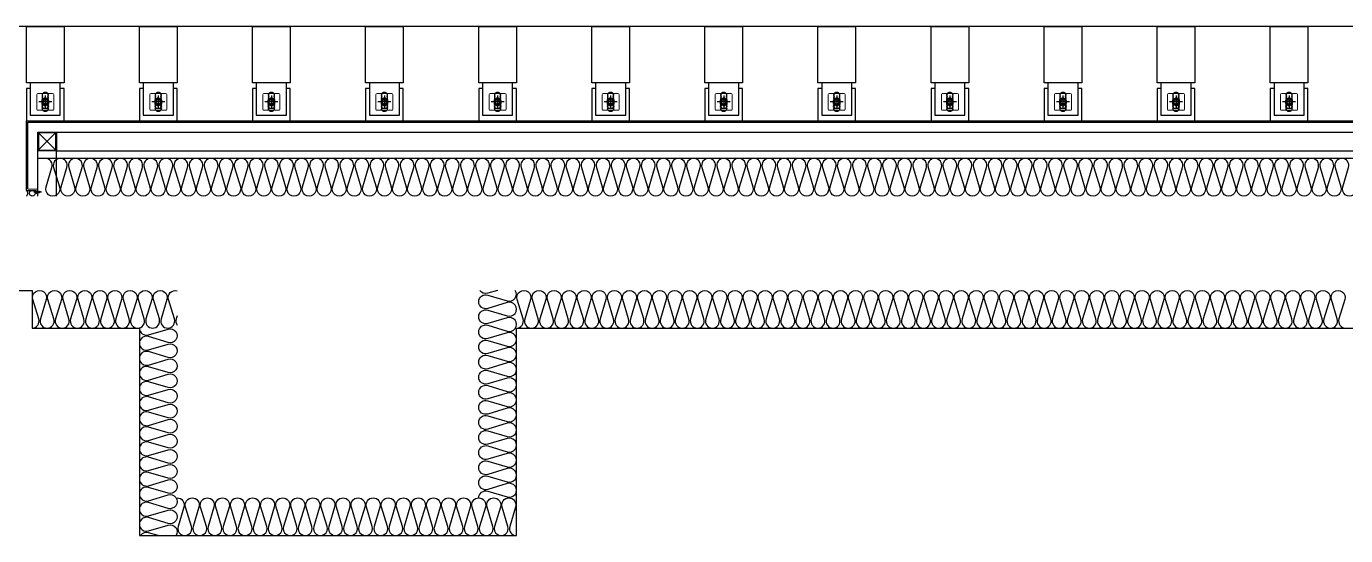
# Model space of a CAD drawing. Header units: millimetres. Extents: x 49154 to 181784, y 28275 to 149577.
# Drawn here: x 112354 to 115854, y 148105 to 149455 of the extents above; entities that cross this region are included whole.
import ezdxf

# ---------------------------------------------------------------- set-up
doc = ezdxf.new("R2010")
doc.units = ezdxf.units.MM
doc.header["$LTSCALE"] = 300
for name, pattern in [('CENTER2', [1.125, 0.75, -0.125, 0.125, -0.125]), ('CENTERX2', [4, 2.5, -0.5, 0.5, -0.5]), ('HID', [2.8, 1.8, -1])]:
    doc.linetypes.add(name, pattern=pattern)
doc.layers.add('4', color=4, linetype='Continuous', lineweight=13)
for name, color, linetype in [('6FIN', 6, 'Continuous'), ('A-ELE-8', 8, 'Continuous'), ('A-FIN', 6, 'Continuous'), ('A-FIN(EX)', 6, 'Continuous'), ('A-HAT-MATL', 8, 'Continuous'), ('A-하지철물', 55, 'Continuous'), ('ISL', 251, 'Continuous'), ('loco_SCR', 1, 'Continuous'), ('SCREW', 6, 'Continuous'), ('SHEET', 6, 'Continuous'), ('보(girder)', 7, 'HID'), ('복합판넬', 6, 'Continuous'), ('코킹', 191, 'Continuous')]:
    doc.layers.add(name, color=color, linetype=linetype)

# ---------------------------------------------------------------- blocks, each defined once
blk = doc.blocks.new('*U124')
at = {"layer": '6FIN'}
blk.add_lwpolyline([(25.3, 50), (-24.7, 50), (-24.7, 0), (25.3, 0)], close=True, dxfattribs=at)
at = {"layer": 'SHEET', "color": 8}
for p, q in [((-22.2, 2.5), (22.8, 47.5)), ((22.8, 2.5), (-22.2, 47.5))]:
    blk.add_line(p, q, dxfattribs=at)
blk.add_lwpolyline([(22.3, 2.3), (-21.7, 2.3, -0.414214), (-22.4, 3), (-22.4, 47, -0.414214), (-21.7, 47.7), (22.3, 47.7, -0.414214), (23, 47), (23, 3, -0.414214)], format="xyb", close=True, dxfattribs=at)
blk = doc.blocks.new('screw-2')
at = {"layer": 'loco_SCR', "linetype": 'CENTERX2'}
blk.add_line((-8.6, 0), (20.1, 0), dxfattribs=at)
at = {"layer": 'loco_SCR'}
for p, q in [((-2.4, 1.6), (-1.7, 3)), ((-0.7, 0.3), (-2.2, 0.8)), ((0, 4), (0, -4)), ((0, 2), (12.5, 2)), ((4.2, 2.5), (2.4, -2.5)), ((5.9, 2.5), (4.1, -2.5)), ((7.6, 2.5), (5.8, -2.5)), ((9.3, 2.5), (7.5, -2.5)), ((11, 2.5), (10.3, 0.5)), ((16, 0), (11.1, 0.8)), ((16, 0), (12.4, -2)), ((16, 0), (12.5, 2)), ((-2.4, -1.6), (-1.7, -3)), ((-0.7, -0.3), (-2.2, -0.8)), ((0, -2), (12.4, -2)), ((9.8, -1), (9.2, -2.5))]:
    blk.add_line(p, q, dxfattribs=at)
for centre, radius, start, end in [((0, 0), 4, 90, 270), ((-2, 1.3), 0.5, 135, 249.9068), ((-2.1, 3.1), 0.393, 352.9095, 75.2899), ((-0.7, 0), 0.262, 273.8076, 86.5479), ((11.1, -0.6), 1.4, 70.8182, 270.5294), ((-2, -1.3), 0.5, 109.9826, 225), ((-2.1, -3), 0.393, 261.9149, 3.4868)]:
    blk.add_arc(centre, radius, start, end, dxfattribs=at)
blk = doc.blocks.new('A$Caf999d5d')
at = {"layer": 'A-FIN'}
for p, q in [((-1, 15), (25, 14.9)), ((3, 19), (29, 18.9)), ((25, 7.4), (25, 14.9)), ((28, 7.4), (25, 7.4)), ((29, 7.4), (25, 7.4)), ((29, 7.4), (29, 18.9))]:
    blk.add_line(p, q, dxfattribs=at)
at = {"layer": '코킹', "color": 1}
blk.add_circle((14.5, 7.5), 7.5, dxfattribs=at)
at = {"layer": '코킹', "color": 1, "extrusion": (0, 0, -1)}
blk.add_ellipse((-1, 7.5), major_axis=(0, 7.5), ratio=0.368706, start_param=0, end_param=3.141604, dxfattribs=at)
at = {"layer": 'SCREW', "xscale": 0.700000000000001, "yscale": 0.700000000000001, "zscale": 0.700000000000001, "rotation": 359.9997454971837}
blk.add_blockref('screw-2', (25, 11.2), dxfattribs=at)
blk = doc.blocks.new('*U126')
at = {"layer": 'A-하지철물'}
for points in [[(-2338.2, -220), (-2338.2, -50), (4601.8, -50), (4601.8, -220)], [(-2288.2, -220), (-2288.2, -100), (4551.8, -100), (4551.8, -220)]]:
    blk.add_lwpolyline(points, dxfattribs=at)
at = {"layer": '복합판넬'}
for points in [[(-2368.2, -205), (-2368.2, -20), (4631.8, -20), (4631.8, -205)], [(-2364.2, -201), (-2364.2, -24), (4627.8, -24), (4627.8, -201)]]:
    blk.add_lwpolyline(points, dxfattribs=at)
at = {"layer": 'A-FIN'}
blk.add_blockref('A$Caf999d5d', (-2367.2, -220), dxfattribs=at)
at = {"layer": '보(girder)', "xscale": -1, "rotation": 180}
blk.add_blockref('*U124', (-2313.5, -50), dxfattribs=at)
blk = doc.blocks.new('N-washer')
at = {"layer": '4', "color": 253}
for p, q in [((-22.5, 19.5), (-22.5, -19.5)), ((19.5, 22.5), (-19.5, 22.5)), ((22.5, -19.5), (22.5, 19.5)), ((-19.5, -22.5), (19.5, -22.5))]:
    blk.add_line(p, q, dxfattribs=at)
at = {"layer": '4', "color": 253, "linetype": 'HID', "lineweight": 25, "ltscale": 0.5}
for p, q in [((-6.9, 17.6), (-8.3, 16.7)), ((-8.3, 16.7), (-8.3, 15.8)), ((-8.3, 15.8), (-6.9, 15)), ((-6.9, 13.6), (-8.3, 12.7)), ((-8.3, 12.7), (-8.3, 11.8)), ((-8.3, 11.8), (-6.9, 11)), ((-6.9, 9.6), (-8.3, 8.7)), ((-8.3, 8.7), (-8.3, 7.8)), ((-8.3, 7.8), (-6.9, 7)), ((-6.9, 5.6), (-8.3, 4.7)), ((-8.3, 4.7), (-8.3, 3.8)), ((-8.3, 3.8), (-7, 3)), ((-7, 3), (-6, 3)), ((-6.9, 15), (-6.9, 13.6)), ((-6.9, 11), (-6.9, 9.6)), ((-6.9, 7), (-6.9, 5.6)), ((-6.5, 0.5), (-6.5, -0.5)), ((6, 3), (7, 3)), ((6.5, -0.5), (6.5, 0.5)), ((8.3, 16.7), (6.9, 17.6)), ((6.9, 15), (8.3, 15.8)), ((6.9, 13.6), (6.9, 15)), ((8.3, 12.7), (6.9, 13.6)), ((6.9, 11), (8.3, 11.8)), ((6.9, 9.6), (6.9, 11)), ((8.3, 8.7), (6.9, 9.6)), ((6.9, 7), (8.3, 7.8)), ((6.9, 5.6), (6.9, 7)), ((8.3, 4.7), (6.9, 5.6)), ((7, 3), (8.3, 3.8)), ((8.3, 15.8), (8.3, 16.7)), ((8.3, 11.8), (8.3, 12.7)), ((8.3, 7.8), (8.3, 8.7)), ((8.3, 3.8), (8.3, 4.7))]:
    blk.add_line(p, q, dxfattribs=at)
at = {"layer": '4', "color": 253, "linetype": 'HID', "lineweight": 25}
blk.add_line((6.9, 17.6), (-6.9, 17.6), dxfattribs=at)
at = {"layer": '4', "color": 253}
for centre, start, end in [((-19.5, 19.5), 90, 180), ((19.5, 19.5), 0, 90), ((-19.5, -19.5), 180, 270), ((19.5, -19.5), 270, 0)]:
    blk.add_arc(centre, 3, start, end, dxfattribs=at)
at = {"layer": '4', "color": 253, "linetype": 'HID', "lineweight": 25, "ltscale": 0.5}
for centre, start, end in [((0, 0.5), 157.3801, 180), ((0, 0.5), 22.6199, 157.3801), ((0, 0.5), 0, 22.6199), ((0, -0.5), 180, 0)]:
    blk.add_arc(centre, 6.5, start, end, dxfattribs=at)
blk.add_point((0, 0), dxfattribs=at)
blk = doc.blocks.new('A$C908c0e9f')
at = {"layer": 'A-ELE-8', "color": 251, "linetype": 'CENTER2'}
for p, q in [((67.2, 80), (32.8, 80)), ((50, 97.2), (50, 62.8))]:
    blk.add_line(p, q, dxfattribs=at)
at = {"layer": 'A-ELE-8', "color": 251, "elevation": 0}
for points in [[(10, 115), (0, 115), (0, 30)], [(100, 30), (100, 115), (90, 115)]]:
    blk.add_lwpolyline(points, dxfattribs=at)
for points in [[(10, 130), (10, 45), (90, 45), (90, 130)], [(50, 90.4), (41, 85.2), (41, 74.8), (50, 69.6), (59, 74.8), (59, 85.2)]]:
    blk.add_lwpolyline(points, close=True, dxfattribs=at)
at = {"layer": 'A-ELE-8', "color": 251, "linetype": 'HID', "lineweight": 25, "ltscale": 0.5, "elevation": 0}
blk.add_lwpolyline([(57, 58.6), (58.4, 59.4), (58.4, 60.5), (57, 61.4), (57, 62.6), (58.4, 63.4), (58.4, 64.5), (57, 65.4), (57, 66.6), (58.4, 67.4), (58.4, 68.5), (57, 69.4), (57, 70.6), (58.4, 71.4), (58.4, 72.5), (57, 73.4), (57, 74.6), (58.4, 75.4), (58.4, 76.5), (57, 77.4), (57, 78.6), (58.4, 79.4), (58.4, 80.5), (57, 81.4), (57, 82.6), (58.4, 83.4), (58.4, 84.5), (57, 85.4), (57, 86.6), (58.4, 87.4), (58.4, 88.5), (57, 89.4), (57, 90.6), (58.4, 91.4), (58.4, 92.5), (57, 93.4), (57, 94.6), (58.4, 95.4), (58.4, 96.5), (57, 97.4), (57, 98.6), (58.4, 99.4), (58.4, 100.5), (57, 101.4, 0.50708), (42.9, 101.4), (41.5, 100.5), (41.5, 99.4), (42.9, 98.6), (42.9, 97.4), (41.5, 96.5), (41.5, 95.4), (42.9, 94.6), (42.9, 93.4), (41.5, 92.5), (41.5, 91.4), (42.9, 90.6), (42.9, 89.4), (41.5, 88.5), (41.5, 87.4), (42.9, 86.6), (42.9, 85.4), (41.5, 84.5), (41.5, 83.4), (42.9, 82.6), (42.9, 81.4), (41.5, 80.5), (41.5, 79.4), (42.9, 78.6), (42.9, 77.4), (41.5, 76.5), (41.5, 75.4), (42.9, 74.6), (42.9, 73.4), (41.5, 72.5), (41.5, 71.4), (42.9, 70.6), (42.9, 69.4), (41.5, 68.5), (41.5, 67.4), (42.9, 66.6), (42.9, 65.4), (41.5, 64.5), (41.5, 63.4), (42.9, 62.6), (42.9, 61.4), (41.5, 60.5), (41.5, 59.4), (42.9, 58.6, 0.50708)], format="xyb", close=True, dxfattribs=at)
at = {"layer": 'A-ELE-8', "color": 251}
blk.add_circle((50, 80), 9, dxfattribs=at)
at = {"layer": 'A-ELE-8', "color": 251, "linetype": 'HID'}
blk.add_circle((50, 80), 6, dxfattribs=at)
at = {"layer": 'A-FIN(EX)', "elevation": 0}
blk.add_lwpolyline([(0, 280), (100, 280), (100, 130), (0, 130)], close=True, dxfattribs=at)
at = {"layer": 'A-ELE-8', "color": 251, "xscale": -1, "rotation": 180}
blk.add_blockref('N-washer', (50, 80), dxfattribs=at)

msp = doc.modelspace()

# ---------------------------------------------------------------- linework, layer by layer
at = {"layer": 'A-HAT-MATL'}
msp.add_line((165553.6, 149455), (104053.6, 149455), dxfattribs=at)
at = {"layer": 'ISL'}
for p, q in [((108538.6, 148755), (112368.6, 148755)), ((112368.6, 148755), (112368.6, 148655))]:
    msp.add_line(p, q, dxfattribs=at)
at = {"layer": 'ISL', "elevation": 0}
for points in [[(119323.6, 149105), (112383.6, 149105)], [(112368.6, 148655), (112653.6, 148655), (112653.6, 148105), (113653.6, 148105), (113653.6, 148655), (119338.6, 148655)]]:
    msp.add_lwpolyline(points, dxfattribs=at)
for points in [[(115881.2, 149029.3, -1.372593), (115845.9, 149029.3), (115861.2, 149080.8, 0.509267), (115843.6, 149105, 0.509267), (115825.9, 149080.8), (115841.2, 149029.3, -1.372593), (115805.9, 149029.3), (115821.2, 149080.8, 0.509267), (115803.6, 149105, 0.509267), (115785.9, 149080.8), (115801.2, 149029.3, -1.372593), (115765.9, 149029.3), (115781.2, 149080.8, 0.509267), (115763.6, 149105, 0.509267), (115745.9, 149080.8), (115761.2, 149029.3, -1.372593), (115725.9, 149029.3), (115741.2, 149080.8, 0.509267), (115723.6, 149105, 0.509267), (115705.9, 149080.8), (115721.2, 149029.3, -1.372593), (115685.9, 149029.3), (115701.2, 149080.8, 0.509267), (115683.6, 149105, 0.509267), (115665.9, 149080.8), (115681.2, 149029.3, -1.372593), (115645.9, 149029.3), (115661.2, 149080.8, 0.509267), (115643.6, 149105, 0.509267), (115625.9, 149080.8), (115641.2, 149029.3, -1.372593), (115605.9, 149029.3), (115621.2, 149080.8, 0.509267), (115603.6, 149105, 0.509267), (115585.9, 149080.8), (115601.2, 149029.3, -1.372593), (115565.9, 149029.3), (115581.2, 149080.8, 0.509267), (115563.6, 149105, 0.509267), (115545.9, 149080.8), (115561.2, 149029.3, -1.372593), (115525.9, 149029.3), (115541.2, 149080.8, 0.509267), (115523.6, 149105, 0.509267), (115505.9, 149080.8), (115521.2, 149029.3, -1.372593), (115485.9, 149029.3), (115501.2, 149080.8, 0.509267), (115483.6, 149105, 0.509267), (115465.9, 149080.8), (115481.2, 149029.3, -1.372593), (115445.9, 149029.3), (115461.2, 149080.8, 0.509267), (115443.6, 149105, 0.509267), (115425.9, 149080.8), (115441.2, 149029.3, -1.372593), (115405.9, 149029.3), (115421.2, 149080.8, 0.509267), (115403.6, 149105, 0.509267), (115385.9, 149080.8), (115401.2, 149029.3, -1.372593), (115365.9, 149029.3), (115381.2, 149080.8, 0.509267), (115363.6, 149105, 0.509267), (115345.9, 149080.8), (115361.2, 149029.3, -1.372593), (115325.9, 149029.3), (115341.2, 149080.8, 0.509267), (115323.6, 149105, 0.509267), (115305.9, 149080.8), (115321.2, 149029.3, -1.372593), (115285.9, 149029.3), (115301.2, 149080.8, 0.509267), (115283.6, 149105, 0.509267), (115265.9, 149080.8), (115281.2, 149029.3, -1.372593), (115245.9, 149029.3), (115261.2, 149080.8, 0.509267), (115243.6, 149105, 0.509267), (115225.9, 149080.8), (115241.2, 149029.3, -1.372593), (115205.9, 149029.3), (115221.2, 149080.8, 0.509267), (115203.6, 149105, 0.509267), (115185.9, 149080.8), (115201.2, 149029.3, -1.372593), (115165.9, 149029.3), (115181.2, 149080.8, 0.509267), (115163.6, 149105, 0.509267), (115145.9, 149080.8), (115161.2, 149029.3, -1.372593), (115125.9, 149029.3), (115141.2, 149080.8, 0.509267), (115123.6, 149105, 0.509267), (115105.9, 149080.8), (115121.2, 149029.3, -1.372593), (115085.9, 149029.3), (115101.2, 149080.8, 0.509267), (115083.6, 149105, 0.509267), (115065.9, 149080.8), (115081.2, 149029.3, -1.372593), (115045.9, 149029.3), (115061.2, 149080.8, 0.509267), (115043.6, 149105, 0.509267), (115025.9, 149080.8), (115041.2, 149029.3, -1.372593), (115005.9, 149029.3), (115021.2, 149080.8, 0.509267), (115003.6, 149105, 0.509267), (114985.9, 149080.8), (115001.2, 149029.3, -1.372593), (114965.9, 149029.3), (114981.2, 149080.8, 0.509267), (114963.6, 149105, 0.509267), (114945.9, 149080.8), (114961.2, 149029.3, -1.372593), (114925.9, 149029.3), (114941.2, 149080.8, 0.509267), (114923.6, 149105, 0.509267), (114905.9, 149080.8), (114921.2, 149029.3, -1.372593), (114885.9, 149029.3), (114901.2, 149080.8, 0.509267), (114883.6, 149105, 0.509267), (114865.9, 149080.8), (114881.2, 149029.3, -1.372593), (114845.9, 149029.3), (114861.2, 149080.8, 0.509267), (114843.6, 149105, 0.509267), (114825.9, 149080.8), (114841.2, 149029.3, -1.372593), (114805.9, 149029.3), (114821.2, 149080.8, 0.509267), (114803.6, 149105, 0.509267), (114785.9, 149080.8), (114801.2, 149029.3, -1.372593), (114765.9, 149029.3), (114781.2, 149080.8, 0.509267), (114763.6, 149105, 0.509267), (114745.9, 149080.8), (114761.2, 149029.3, -1.372593), (114725.9, 149029.3), (114741.2, 149080.8, 0.509267), (114723.6, 149105, 0.509267), (114705.9, 149080.8), (114721.2, 149029.3, -1.372593), (114685.9, 149029.3), (114701.2, 149080.8, 0.509267), (114683.6, 149105, 0.509267), (114665.9, 149080.8), (114681.2, 149029.3, -1.372593), (114645.9, 149029.3), (114661.2, 149080.8, 0.509267), (114643.6, 149105, 0.509267), (114625.9, 149080.8), (114641.2, 149029.3, -1.372593), (114605.9, 149029.3), (114621.2, 149080.8, 0.509267), (114603.6, 149105, 0.509267), (114585.9, 149080.8), (114601.2, 149029.3, -1.372593), (114565.9, 149029.3), (114581.2, 149080.8, 0.509267), (114563.6, 149105, 0.509267), (114545.9, 149080.8), (114561.2, 149029.3, -1.372593), (114525.9, 149029.3), (114541.2, 149080.8, 0.509267), (114523.6, 149105, 0.509267), (114505.9, 149080.8), (114521.2, 149029.3, -1.372593), (114485.9, 149029.3), (114501.2, 149080.8, 0.509267), (114483.6, 149105, 0.509267), (114465.9, 149080.8), (114481.2, 149029.3, -1.372593), (114445.9, 149029.3), (114461.2, 149080.8, 0.509267), (114443.6, 149105, 0.509267), (114425.9, 149080.8), (114441.2, 149029.3, -1.372593), (114405.9, 149029.3), (114421.2, 149080.8, 0.509267), (114403.6, 149105, 0.509267), (114385.9, 149080.8), (114401.2, 149029.3, -1.372593), (114365.9, 149029.3), (114381.2, 149080.8, 0.509267), (114363.6, 149105, 0.509267), (114345.9, 149080.8), (114361.2, 149029.3, -1.372593), (114325.9, 149029.3), (114341.2, 149080.8, 0.509267), (114323.6, 149105, 0.509267), (114305.9, 149080.8), (114321.2, 149029.3, -1.372593), (114285.9, 149029.3), (114301.2, 149080.8, 0.509267), (114283.6, 149105, 0.509267), (114265.9, 149080.8), (114281.2, 149029.3, -1.372593), (114245.9, 149029.3), (114261.2, 149080.8, 0.509267), (114243.6, 149105, 0.509267), (114225.9, 149080.8), (114241.2, 149029.3, -1.372593), (114205.9, 149029.3), (114221.2, 149080.8, 0.509267), (114203.6, 149105, 0.509267), (114185.9, 149080.8), (114201.2, 149029.3, -1.372593), (114165.9, 149029.3), (114181.2, 149080.8, 0.509267), (114163.6, 149105, 0.509267), (114145.9, 149080.8), (114161.2, 149029.3, -1.372593), (114125.9, 149029.3), (114141.2, 149080.8, 0.509267), (114123.6, 149105, 0.509267), (114105.9, 149080.8), (114121.2, 149029.3, -1.372593), (114085.9, 149029.3), (114101.2, 149080.8, 0.509267), (114083.6, 149105, 0.509267), (114065.9, 149080.8), (114081.2, 149029.3, -1.372593), (114045.9, 149029.3), (114061.2, 149080.8, 0.509267), (114043.6, 149105, 0.509267), (114025.9, 149080.8), (114041.2, 149029.3, -1.372593), (114005.9, 149029.3), (114021.2, 149080.8, 0.509267), (114003.6, 149105, 0.509267), (113985.9, 149080.8), (114001.2, 149029.3, -1.372593), (113965.9, 149029.3), (113981.2, 149080.8, 0.509267), (113963.6, 149105, 0.509267), (113945.9, 149080.8), (113961.2, 149029.3, -1.372593), (113925.9, 149029.3), (113941.2, 149080.8, 0.509267), (113923.6, 149105, 0.509267), (113905.9, 149080.8), (113921.2, 149029.3, -1.372593), (113885.9, 149029.3), (113901.2, 149080.8, 0.509267), (113883.6, 149105, 0.509267), (113865.9, 149080.8), (113881.2, 149029.3, -1.372593), (113845.9, 149029.3), (113861.2, 149080.8, 0.509267), (113843.6, 149105, 0.509267), (113825.9, 149080.8), (113841.2, 149029.3, -1.372593), (113805.9, 149029.3), (113821.2, 149080.8, 0.509267), (113803.6, 149105, 0.509267), (113785.9, 149080.8), (113801.2, 149029.3, -1.372593), (113765.9, 149029.3), (113781.2, 149080.8, 0.509267), (113763.6, 149105, 0.509267), (113745.9, 149080.8), (113761.2, 149029.3, -1.372593), (113725.9, 149029.3), (113741.2, 149080.8, 0.509267), (113723.6, 149105, 0.509267), (113705.9, 149080.8), (113721.2, 149029.3, -1.372593), (113685.9, 149029.3), (113701.2, 149080.8, 0.509267), (113683.6, 149105, 0.509267), (113665.9, 149080.8), (113681.2, 149029.3, -1.372593), (113645.9, 149029.3), (113661.2, 149080.8, 0.509267), (113643.6, 149105, 0.509267), (113625.9, 149080.8), (113641.2, 149029.3, -1.372593), (113605.9, 149029.3), (113621.2, 149080.8, 0.509267), (113603.6, 149105, 0.509267), (113585.9, 149080.8), (113601.2, 149029.3, -1.372593), (113565.9, 149029.3), (113581.2, 149080.8, 0.509267), (113563.6, 149105, 0.509267), (113545.9, 149080.8), (113561.2, 149029.3, -1.372593), (113525.9, 149029.3), (113541.2, 149080.8, 0.509267), (113523.6, 149105, 0.509267), (113505.9, 149080.8), (113521.2, 149029.3, -1.372593), (113485.9, 149029.3), (113501.2, 149080.8, 0.509267), (113483.6, 149105, 0.509267), (113465.9, 149080.8), (113481.2, 149029.3, -1.372593), (113445.9, 149029.3), (113461.2, 149080.8, 0.509267), (113443.6, 149105, 0.509267), (113425.9, 149080.8), (113441.2, 149029.3, -1.372593), (113405.9, 149029.3), (113421.2, 149080.8, 0.509267), (113403.6, 149105, 0.509267), (113385.9, 149080.8), (113401.2, 149029.3, -1.372593), (113365.9, 149029.3), (113381.2, 149080.8, 0.509267), (113363.6, 149105, 0.509267), (113345.9, 149080.8), (113361.2, 149029.3, -1.372593), (113325.9, 149029.3), (113341.2, 149080.8, 0.509267), (113323.6, 149105, 0.509267), (113305.9, 149080.8), (113321.2, 149029.3, -1.372593), (113285.9, 149029.3), (113301.2, 149080.8, 0.509267), (113283.6, 149105, 0.509267), (113265.9, 149080.8), (113281.2, 149029.3, -1.372593), (113245.9, 149029.3), (113261.2, 149080.8, 0.509267), (113243.6, 149105, 0.509267), (113225.9, 149080.8), (113241.2, 149029.3, -1.372593), (113205.9, 149029.3), (113221.2, 149080.8, 0.509267), (113203.6, 149105, 0.509267), (113185.9, 149080.8), (113201.2, 149029.3, -1.372593), (113165.9, 149029.3), (113181.2, 149080.8, 0.509267), (113163.6, 149105, 0.509267), (113145.9, 149080.8), (113161.2, 149029.3, -1.372593), (113125.9, 149029.3), (113141.2, 149080.8, 0.509267), (113123.6, 149105, 0.509267), (113105.9, 149080.8), (113121.2, 149029.3, -1.372593), (113085.9, 149029.3), (113101.2, 149080.8, 0.509267), (113083.6, 149105, 0.509267), (113065.9, 149080.8), (113081.2, 149029.3, -1.372593), (113045.9, 149029.3), (113061.2, 149080.8, 0.509267), (113043.6, 149105, 0.509267), (113025.9, 149080.8), (113041.2, 149029.3, -1.372593), (113005.9, 149029.3), (113021.2, 149080.8, 0.509267), (113003.6, 149105, 0.509267), (112985.9, 149080.8), (113001.2, 149029.3, -1.372593), (112965.9, 149029.3), (112981.2, 149080.8, 0.509267), (112963.6, 149105, 0.509267), (112945.9, 149080.8), (112961.2, 149029.3, -1.372593), (112925.9, 149029.3), (112941.2, 149080.8, 0.509267), (112923.6, 149105, 0.509267), (112905.9, 149080.8), (112921.2, 149029.3, -1.372593), (112885.9, 149029.3), (112901.2, 149080.8, 0.509267), (112883.6, 149105, 0.509267), (112865.9, 149080.8), (112881.2, 149029.3, -1.372593), (112845.9, 149029.3), (112861.2, 149080.8, 0.509267), (112843.6, 149105, 0.509267), (112825.9, 149080.8), (112841.2, 149029.3, -1.372593), (112805.9, 149029.3), (112821.2, 149080.8, 0.509267), (112803.6, 149105, 0.509267), (112785.9, 149080.8), (112801.2, 149029.3, -1.372593), (112765.9, 149029.3), (112781.2, 149080.8, 0.509267), (112763.6, 149105, 0.509267), (112745.9, 149080.8), (112761.2, 149029.3, -1.372593), (112725.9, 149029.3), (112741.2, 149080.8, 0.509267), (112723.6, 149105, 0.509267), (112705.9, 149080.8), (112721.2, 149029.3, -1.372593), (112685.9, 149029.3), (112701.2, 149080.8, 0.509267), (112683.6, 149105, 0.509267), (112665.9, 149080.8), (112681.2, 149029.3, -1.372593), (112645.9, 149029.3), (112661.2, 149080.8, 0.509267), (112643.6, 149105, 0.509267), (112625.9, 149080.8), (112641.2, 149029.3, -1.372593), (112605.9, 149029.3), (112621.2, 149080.8, 0.509267), (112603.6, 149105, 0.509267), (112585.9, 149080.8), (112601.2, 149029.3, -1.372593), (112565.9, 149029.3), (112581.2, 149080.8, 0.509267), (112563.6, 149105, 0.509267), (112545.9, 149080.8), (112561.2, 149029.3, -1.372593), (112525.9, 149029.3), (112541.2, 149080.8, 0.509267), (112523.6, 149105, 0.509267), (112505.9, 149080.8), (112521.2, 149029.3, -1.372593), (112485.9, 149029.3), (112501.2, 149080.8, 0.509267), (112483.6, 149105, 0.509267), (112465.9, 149080.8), (112481.2, 149029.3, -1.372593), (112445.9, 149029.3), (112461.2, 149080.8, 0.509267), (112443.6, 149105, 0.509267), (112425.9, 149080.8), (112441.2, 149029.3, -1.372593), (112405.9, 149029.3), (112421.2, 149080.8, 0.509267), (112403.6, 149105)], [(112368.6, 148655, 0.509267), (112386.3, 148679.3), (112370.9, 148730.8, -1.372593), (112406.3, 148730.8), (112390.9, 148679.3, 0.509267), (112408.6, 148655, 0.509267), (112426.3, 148679.3), (112410.9, 148730.8, -1.372593), (112446.3, 148730.8), (112430.9, 148679.3, 0.509267), (112448.6, 148655, 0.509267), (112466.3, 148679.3), (112450.9, 148730.8, -1.372593), (112486.3, 148730.8), (112470.9, 148679.3, 0.509267), (112488.6, 148655, 0.509267), (112506.3, 148679.3), (112490.9, 148730.8, -1.372593), (112526.3, 148730.8), (112510.9, 148679.3, 0.509267), (112528.6, 148655, 0.509267), (112546.3, 148679.3), (112530.9, 148730.8, -1.372593), (112566.3, 148730.8), (112550.9, 148679.3, 0.509267), (112568.6, 148655, 0.509267), (112586.3, 148679.3), (112570.9, 148730.8, -1.372593), (112606.3, 148730.8), (112590.9, 148679.3, 0.509267), (112608.6, 148655, 0.509267), (112626.3, 148679.3), (112610.9, 148730.8, -1.372593), (112646.3, 148730.8), (112630.9, 148679.3, 0.509267), (112648.6, 148655, 0.509267), (112666.3, 148679.3), (112650.9, 148730.8, -1.372593), (112686.3, 148730.8), (112670.9, 148679.3, 0.509267), (112688.6, 148655, 0.509267), (112706.3, 148679.3), (112690.9, 148730.8, -1.372593), (112726.3, 148730.8), (112710.9, 148679.3, 0.509267), (112728.6, 148655, 0.509267), (112746.3, 148679.3), (112730.9, 148730.8, -0.597325), (112753.6, 148754.3, -0.597325)], [(113553.6, 148205, -0.509267), (113577.8, 148222.7), (113629.3, 148207.4, 1.372593), (113629.3, 148242.7), (113577.8, 148227.4, -0.509267), (113553.6, 148245, -0.509267), (113577.8, 148262.7), (113629.3, 148247.4, 1.372593), (113629.3, 148282.7), (113577.8, 148267.4, -0.509267), (113553.6, 148285, -0.509267), (113577.8, 148302.7), (113629.3, 148287.4, 1.372593), (113629.3, 148322.7), (113577.8, 148307.4, -0.509267), (113553.6, 148325, -0.509267), (113577.8, 148342.7), (113629.3, 148327.4, 1.372593), (113629.3, 148362.7), (113577.8, 148347.4, -0.509267), (113553.6, 148365, -0.509267), (113577.8, 148382.7), (113629.3, 148367.4, 1.372593), (113629.3, 148402.7), (113577.8, 148387.4, -0.509267), (113553.6, 148405, -0.509267), (113577.8, 148422.7), (113629.3, 148407.4, 1.372593), (113629.3, 148442.7), (113577.8, 148427.4, -0.509267), (113553.6, 148445, -0.509267), (113577.8, 148462.7), (113629.3, 148447.4, 1.372593), (113629.3, 148482.7), (113577.8, 148467.4, -0.509267), (113553.6, 148485, -0.509267), (113577.8, 148502.7), (113629.3, 148487.4, 1.372593), (113629.3, 148522.7), (113577.8, 148507.4, -0.509267), (113553.6, 148525, -0.509267), (113577.8, 148542.7), (113629.3, 148527.4, 1.372593), (113629.3, 148562.7), (113577.8, 148547.4, -0.509267), (113553.6, 148565, -0.509267), (113577.8, 148582.7), (113629.3, 148567.4, 1.372593), (113629.3, 148602.7), (113577.8, 148587.4, -0.509267), (113553.6, 148605, -0.509267), (113577.8, 148622.7), (113629.3, 148607.4, 1.372593), (113629.3, 148642.7), (113577.8, 148627.4, -0.509267), (113553.6, 148645, -0.509267), (113577.8, 148662.7), (113629.3, 148647.4, 1.372593), (113629.3, 148682.7), (113577.8, 148667.4, -0.509267), (113553.6, 148685, -0.509267), (113577.8, 148702.7), (113629.3, 148687.4, 1.372593), (113629.3, 148722.7), (113577.8, 148707.4, -0.509267), (113553.6, 148725, -0.509267), (113577.8, 148742.7), (113629.3, 148727.4, 0.702757), (113650.7, 148755, 0.702757)], [(113603.5, 148755), (113577.8, 148747.4, -0.340671), (113556.5, 148755)], [(113653.6, 148655, 0.509267), (113671.3, 148679.3), (113655.9, 148730.8, -1.372593), (113691.3, 148730.8), (113675.9, 148679.3, 0.509267), (113693.6, 148655, 0.509267), (113711.3, 148679.3), (113695.9, 148730.8, -1.372593), (113731.3, 148730.8), (113715.9, 148679.3, 0.509267), (113733.6, 148655, 0.509267), (113751.3, 148679.3), (113735.9, 148730.8, -1.372593), (113771.3, 148730.8), (113755.9, 148679.3, 0.509267), (113773.6, 148655, 0.509267), (113791.3, 148679.3), (113775.9, 148730.8, -1.372593), (113811.3, 148730.8), (113795.9, 148679.3, 0.509267), (113813.6, 148655, 0.509267), (113831.3, 148679.3), (113815.9, 148730.8, -1.372593), (113851.3, 148730.8), (113835.9, 148679.3, 0.509267), (113853.6, 148655, 0.509267), (113871.3, 148679.3), (113855.9, 148730.8, -1.372593), (113891.3, 148730.8), (113875.9, 148679.3, 0.509267), (113893.6, 148655, 0.509267), (113911.3, 148679.3), (113895.9, 148730.8, -1.372593), (113931.3, 148730.8), (113915.9, 148679.3, 0.509267), (113933.6, 148655, 0.509267), (113951.3, 148679.3), (113935.9, 148730.8, -1.372593), (113971.3, 148730.8), (113955.9, 148679.3, 0.509267), (113973.6, 148655, 0.509267), (113991.3, 148679.3), (113975.9, 148730.8, -1.372593), (114011.3, 148730.8), (113995.9, 148679.3, 0.509267), (114013.6, 148655, 0.509267), (114031.3, 148679.3), (114015.9, 148730.8, -1.372593), (114051.3, 148730.8), (114035.9, 148679.3, 0.509267), (114053.6, 148655, 0.509267), (114071.3, 148679.3), (114055.9, 148730.8, -1.372593), (114091.3, 148730.8), (114075.9, 148679.3, 0.509267), (114093.6, 148655, 0.509267), (114111.3, 148679.3), (114095.9, 148730.8, -1.372593), (114131.3, 148730.8), (114115.9, 148679.3, 0.509267), (114133.6, 148655, 0.509267), (114151.3, 148679.3), (114135.9, 148730.8, -1.372593), (114171.3, 148730.8), (114155.9, 148679.3, 0.509267), (114173.6, 148655, 0.509267), (114191.3, 148679.3), (114175.9, 148730.8, -1.372593), (114211.3, 148730.8), (114195.9, 148679.3, 0.509267), (114213.6, 148655, 0.509267), (114231.3, 148679.3), (114215.9, 148730.8, -1.372593), (114251.3, 148730.8), (114235.9, 148679.3, 0.509267), (114253.6, 148655, 0.509267), (114271.3, 148679.3), (114255.9, 148730.8, -1.372593), (114291.3, 148730.8), (114275.9, 148679.3, 0.509267), (114293.6, 148655, 0.509267), (114311.3, 148679.3), (114295.9, 148730.8, -1.372593), (114331.3, 148730.8), (114315.9, 148679.3, 0.509267), (114333.6, 148655, 0.509267), (114351.3, 148679.3), (114335.9, 148730.8, -1.372593), (114371.3, 148730.8), (114355.9, 148679.3, 0.509267), (114373.6, 148655, 0.509267), (114391.3, 148679.3), (114375.9, 148730.8, -1.372593), (114411.3, 148730.8), (114395.9, 148679.3, 0.509267), (114413.6, 148655, 0.509267), (114431.3, 148679.3), (114415.9, 148730.8, -1.372593), (114451.3, 148730.8), (114435.9, 148679.3, 0.509267), (114453.6, 148655, 0.509267), (114471.3, 148679.3), (114455.9, 148730.8, -1.372593), (114491.3, 148730.8), (114475.9, 148679.3, 0.509267), (114493.6, 148655, 0.509267), (114511.3, 148679.3), (114495.9, 148730.8, -1.372593), (114531.3, 148730.8), (114515.9, 148679.3, 0.509267), (114533.6, 148655, 0.509267), (114551.3, 148679.3), (114535.9, 148730.8, -1.372593), (114571.3, 148730.8), (114555.9, 148679.3, 0.509267), (114573.6, 148655, 0.509267), (114591.3, 148679.3), (114575.9, 148730.8, -1.372593), (114611.3, 148730.8), (114595.9, 148679.3, 0.509267), (114613.6, 148655, 0.509267), (114631.3, 148679.3), (114615.9, 148730.8, -1.372593), (114651.3, 148730.8), (114635.9, 148679.3, 0.509267), (114653.6, 148655, 0.509267), (114671.3, 148679.3), (114655.9, 148730.8, -1.372593), (114691.3, 148730.8), (114675.9, 148679.3, 0.509267), (114693.6, 148655, 0.509267), (114711.3, 148679.3), (114695.9, 148730.8, -1.372593), (114731.3, 148730.8), (114715.9, 148679.3, 0.509267), (114733.6, 148655, 0.509267), (114751.3, 148679.3), (114735.9, 148730.8, -1.372593), (114771.3, 148730.8), (114755.9, 148679.3, 0.509267), (114773.6, 148655, 0.509267), (114791.3, 148679.3), (114775.9, 148730.8, -1.372593), (114811.3, 148730.8), (114795.9, 148679.3, 0.509267), (114813.6, 148655, 0.509267), (114831.3, 148679.3), (114815.9, 148730.8, -1.372593), (114851.3, 148730.8), (114835.9, 148679.3, 0.509267), (114853.6, 148655, 0.509267), (114871.3, 148679.3), (114855.9, 148730.8, -1.372593), (114891.3, 148730.8), (114875.9, 148679.3, 0.509267), (114893.6, 148655, 0.509267), (114911.3, 148679.3), (114895.9, 148730.8, -1.372593), (114931.3, 148730.8), (114915.9, 148679.3, 0.509267), (114933.6, 148655, 0.509267), (114951.3, 148679.3), (114935.9, 148730.8, -1.372593), (114971.3, 148730.8), (114955.9, 148679.3, 0.509267), (114973.6, 148655, 0.509267), (114991.3, 148679.3), (114975.9, 148730.8, -1.372593), (115011.3, 148730.8), (114995.9, 148679.3, 0.509267), (115013.6, 148655, 0.509267), (115031.3, 148679.3), (115015.9, 148730.8, -1.372593), (115051.3, 148730.8), (115035.9, 148679.3, 0.509267), (115053.6, 148655, 0.509267), (115071.3, 148679.3), (115055.9, 148730.8, -1.372593), (115091.3, 148730.8), (115075.9, 148679.3, 0.509267), (115093.6, 148655, 0.509267), (115111.3, 148679.3), (115095.9, 148730.8, -1.372593), (115131.3, 148730.8), (115115.9, 148679.3, 0.509267), (115133.6, 148655, 0.509267), (115151.3, 148679.3), (115135.9, 148730.8, -1.372593), (115171.3, 148730.8), (115155.9, 148679.3, 0.509267), (115173.6, 148655, 0.509267), (115191.3, 148679.3), (115175.9, 148730.8, -1.372593), (115211.3, 148730.8), (115195.9, 148679.3, 0.509267), (115213.6, 148655, 0.509267), (115231.3, 148679.3), (115215.9, 148730.8, -1.372593), (115251.3, 148730.8), (115235.9, 148679.3, 0.509267), (115253.6, 148655, 0.509267), (115271.3, 148679.3), (115255.9, 148730.8, -1.372593), (115291.3, 148730.8), (115275.9, 148679.3, 0.509267), (115293.6, 148655, 0.509267), (115311.3, 148679.3), (115295.9, 148730.8, -1.372593), (115331.3, 148730.8), (115315.9, 148679.3, 0.509267), (115333.6, 148655, 0.509267), (115351.3, 148679.3), (115335.9, 148730.8, -1.372593), (115371.3, 148730.8), (115355.9, 148679.3, 0.509267), (115373.6, 148655, 0.509267), (115391.3, 148679.3), (115375.9, 148730.8, -1.372593), (115411.3, 148730.8), (115395.9, 148679.3, 0.509267), (115413.6, 148655, 0.509267), (115431.3, 148679.3), (115415.9, 148730.8, -1.372593), (115451.3, 148730.8), (115435.9, 148679.3, 0.509267), (115453.6, 148655, 0.509267), (115471.3, 148679.3), (115455.9, 148730.8, -1.372593), (115491.3, 148730.8), (115475.9, 148679.3, 0.509267), (115493.6, 148655, 0.509267), (115511.3, 148679.3), (115495.9, 148730.8, -1.372593), (115531.3, 148730.8), (115515.9, 148679.3, 0.509267), (115533.6, 148655, 0.509267), (115551.3, 148679.3), (115535.9, 148730.8, -1.372593), (115571.3, 148730.8), (115555.9, 148679.3, 0.509267), (115573.6, 148655, 0.509267), (115591.3, 148679.3), (115575.9, 148730.8, -1.372593), (115611.3, 148730.8), (115595.9, 148679.3, 0.509267), (115613.6, 148655, 0.509267), (115631.3, 148679.3), (115615.9, 148730.8, -1.372593), (115651.3, 148730.8), (115635.9, 148679.3, 0.509267), (115653.6, 148655, 0.509267), (115671.3, 148679.3), (115655.9, 148730.8, -1.372593), (115691.3, 148730.8), (115675.9, 148679.3, 0.509267), (115693.6, 148655, 0.509267), (115711.3, 148679.3), (115695.9, 148730.8, -1.372593), (115731.3, 148730.8), (115715.9, 148679.3, 0.509267), (115733.6, 148655, 0.509267), (115751.3, 148679.3), (115735.9, 148730.8, -1.372593), (115771.3, 148730.8), (115755.9, 148679.3, 0.509267), (115773.6, 148655, 0.509267), (115791.3, 148679.3), (115775.9, 148730.8, -1.372593), (115811.3, 148730.8), (115795.9, 148679.3, 0.509267), (115813.6, 148655, 0.509267), (115831.3, 148679.3), (115815.9, 148730.8, -1.372593), (115851.3, 148730.8), (115835.9, 148679.3, 0.509267), (115853.6, 148655, 0.509267)], [(112753.6, 148688.1), (112750.9, 148679.3, 0.239418), (112753.6, 148662.7)], [(112653.6, 148655, 0.509267), (112677.8, 148637.3), (112729.3, 148652.7, -1.372593), (112729.3, 148617.3), (112677.8, 148632.7, 0.509267), (112653.6, 148615, 0.509267), (112677.8, 148597.3), (112729.3, 148612.7, -1.372593), (112729.3, 148577.3), (112677.8, 148592.7, 0.509267), (112653.6, 148575, 0.509267), (112677.8, 148557.3), (112729.3, 148572.7, -1.372593), (112729.3, 148537.3), (112677.8, 148552.7, 0.509267), (112653.6, 148535, 0.509267), (112677.8, 148517.3), (112729.3, 148532.7, -1.372593), (112729.3, 148497.3), (112677.8, 148512.7, 0.509267), (112653.6, 148495, 0.509267), (112677.8, 148477.3), (112729.3, 148492.7, -1.372593), (112729.3, 148457.3), (112677.8, 148472.7, 0.509267), (112653.6, 148455, 0.509267), (112677.8, 148437.3), (112729.3, 148452.7, -1.372593), (112729.3, 148417.3), (112677.8, 148432.7, 0.509267), (112653.6, 148415, 0.509267), (112677.8, 148397.3), (112729.3, 148412.7, -1.372593), (112729.3, 148377.3), (112677.8, 148392.7, 0.509267), (112653.6, 148375, 0.509267), (112677.8, 148357.3), (112729.3, 148372.7, -1.372593), (112729.3, 148337.3), (112677.8, 148352.7, 0.509267), (112653.6, 148335, 0.509267), (112677.8, 148317.3), (112729.3, 148332.7, -1.372593), (112729.3, 148297.3), (112677.8, 148312.7, 0.509267), (112653.6, 148295, 0.509267), (112677.8, 148277.3), (112729.3, 148292.7, -1.372593), (112729.3, 148257.3), (112677.8, 148272.7, 0.509267), (112653.6, 148255, 0.509267), (112677.8, 148237.3), (112729.3, 148252.7, -1.372593), (112729.3, 148217.3), (112677.8, 148232.7, 0.509267), (112653.6, 148215, 0.509267), (112677.8, 148197.3), (112729.3, 148212.7, -1.372593), (112729.3, 148177.3), (112677.8, 148192.7, 0.509267), (112653.6, 148175, 0.509267), (112677.8, 148157.3), (112729.3, 148172.7, -1.372593), (112729.3, 148137.3), (112677.8, 148152.7, 0.509267), (112653.6, 148135, 0.509267), (112677.8, 148117.3), (112729.3, 148132.7, -0.702757), (112750.7, 148105, -0.702757)], [(112753.6, 148205, -0.509267), (112771.3, 148180.8), (112755.9, 148129.3, 1.372593), (112791.3, 148129.3), (112775.9, 148180.8, -0.509267), (112793.6, 148205, -0.509267), (112811.3, 148180.8), (112795.9, 148129.3, 1.372593), (112831.3, 148129.3), (112815.9, 148180.8, -0.509267), (112833.6, 148205, -0.509267), (112851.3, 148180.8), (112835.9, 148129.3, 1.372593), (112871.3, 148129.3), (112855.9, 148180.8, -0.509267), (112873.6, 148205, -0.509267), (112891.3, 148180.8), (112875.9, 148129.3, 1.372593), (112911.3, 148129.3), (112895.9, 148180.8, -0.509267), (112913.6, 148205, -0.509267), (112931.3, 148180.8), (112915.9, 148129.3, 1.372593), (112951.3, 148129.3), (112935.9, 148180.8, -0.509267), (112953.6, 148205, -0.509267), (112971.3, 148180.8), (112955.9, 148129.3, 1.372593), (112991.3, 148129.3), (112975.9, 148180.8, -0.509267), (112993.6, 148205, -0.509267), (113011.3, 148180.8), (112995.9, 148129.3, 1.372593), (113031.3, 148129.3), (113015.9, 148180.8, -0.509267), (113033.6, 148205, -0.509267), (113051.3, 148180.8), (113035.9, 148129.3, 1.372593), (113071.3, 148129.3), (113055.9, 148180.8, -0.509267), (113073.6, 148205, -0.509267), (113091.3, 148180.8), (113075.9, 148129.3, 1.372593), (113111.3, 148129.3), (113095.9, 148180.8, -0.509267), (113113.6, 148205, -0.509267), (113131.3, 148180.8), (113115.9, 148129.3, 1.372593), (113151.3, 148129.3), (113135.9, 148180.8, -0.509267), (113153.6, 148205, -0.509267), (113171.3, 148180.8), (113155.9, 148129.3, 1.372593), (113191.3, 148129.3), (113175.9, 148180.8, -0.509267), (113193.6, 148205, -0.509267), (113211.3, 148180.8), (113195.9, 148129.3, 1.372593), (113231.3, 148129.3), (113215.9, 148180.8, -0.509267), (113233.6, 148205, -0.509267), (113251.3, 148180.8), (113235.9, 148129.3, 1.372593), (113271.3, 148129.3), (113255.9, 148180.8, -0.509267), (113273.6, 148205, -0.509267), (113291.3, 148180.8), (113275.9, 148129.3, 1.372593), (113311.3, 148129.3), (113295.9, 148180.8, -0.509267), (113313.6, 148205, -0.509267), (113331.3, 148180.8), (113315.9, 148129.3, 1.372593), (113351.3, 148129.3), (113335.9, 148180.8, -0.509267), (113353.6, 148205, -0.509267), (113371.3, 148180.8), (113355.9, 148129.3, 1.372593), (113391.3, 148129.3), (113375.9, 148180.8, -0.509267), (113393.6, 148205, -0.509267), (113411.3, 148180.8), (113395.9, 148129.3, 1.372593), (113431.3, 148129.3), (113415.9, 148180.8, -0.509267), (113433.6, 148205, -0.509267), (113451.3, 148180.8), (113435.9, 148129.3, 1.372593), (113471.3, 148129.3), (113455.9, 148180.8, -0.509267), (113473.6, 148205, -0.509267), (113491.3, 148180.8), (113475.9, 148129.3, 1.372593), (113511.3, 148129.3), (113495.9, 148180.8, -0.509267), (113513.6, 148205, -0.509267), (113531.3, 148180.8), (113515.9, 148129.3, 1.372593), (113551.3, 148129.3), (113535.9, 148180.8, -0.509267), (113553.6, 148205, -0.509267), (113571.3, 148180.8), (113555.9, 148129.3, 1.372593), (113591.3, 148129.3), (113575.9, 148180.8, -0.509267), (113593.6, 148205, -0.509267), (113611.3, 148180.8), (113595.9, 148129.3, 1.372593), (113631.3, 148129.3), (113615.9, 148180.8, -0.509267), (113633.6, 148205, -0.509267), (113651.3, 148180.8), (113635.9, 148129.3, 0.508361), (113653.6, 148105, 0.508361)], [(112703.5, 148105), (112677.8, 148112.7, 0.340671), (112656.5, 148105)]]:
    msp.add_lwpolyline(points, format="xyb", dxfattribs=at)

# ---------------------------------------------------------------- block references
at = {"layer": 'A-ELE-8'}
for p in [(112353.6, 149175), (112653.6, 149175), (112953.6, 149175), (113253.6, 149175), (113553.6, 149175), (113853.6, 149175), (114153.6, 149175), (114453.6, 149175), (114753.6, 149175), (115053.6, 149175), (115353.6, 149175), (115653.6, 149175)]:
    msp.add_blockref('A$C908c0e9f', p, dxfattribs=at)
at = {"layer": 'A-FIN'}
msp.add_blockref('A$Caf999d5d', (112354.6, 149005), dxfattribs=at)
at = {"layer": '복합판넬'}
msp.add_blockref('*U126', (114721.8, 149225), dxfattribs=at)

doc.saveas('drawing.dxf')
